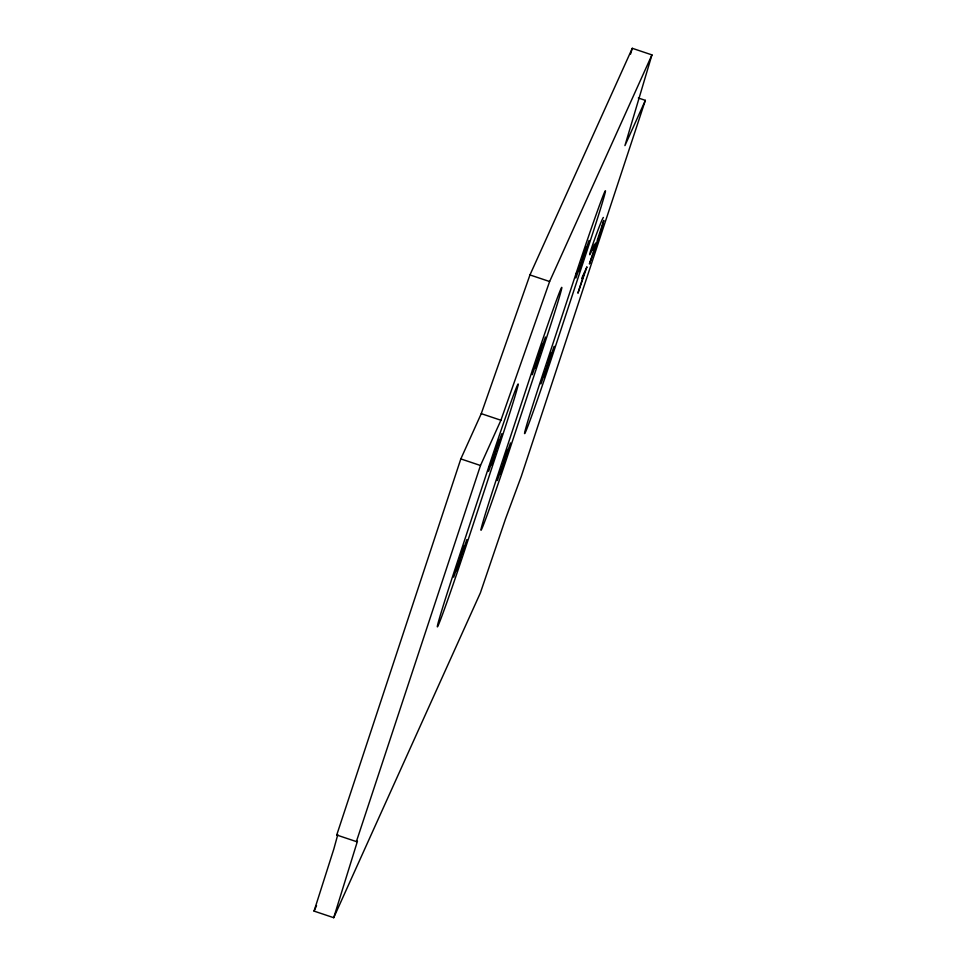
<?xml version="1.0" encoding="UTF-8"?>
<svg xmlns="http://www.w3.org/2000/svg" width="966" height="966" viewBox="0 0 966 966"><rect width="100%" height="100%" fill="white"/><g stroke="black" fill="none" stroke-linecap="round" stroke-linejoin="round"><path stroke-width="1.45" d="M456.616 570.677L463.946 546.08M491.549 464.815L498.879 440.218M500.255 474.028L507.585 449.444M535.188 368.167L542.518 343.582M630.569 54.06L632.283 48.3L651.941 54.893L624.93 145.612L645.36 100.355L638.333 98.001M543.894 377.392L551.212 352.807M578.827 271.531L586.145 246.946M645.36 100.355L521.254 476.455L505.52 518.875L480.404 592.822L333.717 917.7L314.059 911.107L333.85 848.957L337.786 834.624L336.723 835.01L460.83 458.91L481.261 413.653L529.96 274.936L632.283 48.3M333.717 917.7L357.444 841.217L356.382 841.591L336.723 835.01M356.382 841.591L480.488 465.503L500.919 420.246L549.618 281.529L651.941 54.893M584.237 273.221L577.922 293.193L586.954 266.833L581.725 278.353M597.121 240.655L603.81 220.381L600.188 234.291L589.417 263.996L596.614 242.188L592.907 250.399M488.615 471.311L501.813 433.722M453.682 577.173L466.88 539.583M532.254 374.675L545.452 337.074M497.321 480.537L510.519 442.935M575.893 278.027L589.091 240.437M540.96 383.9L554.146 346.299M603.388 217.447C601.371 218.835 580.312 278.317 594.609 244.072M314.059 911.107L316.534 905.625M529.96 274.936L549.618 281.529M481.261 413.653L500.919 420.246M460.83 458.91L480.488 465.503M488.856 466.614L453.923 572.476A72.583 1.594 -71.5 0 0 438.057 625.739A72.583 1.594 -71.5 0 0 466.65 544.281L501.583 438.419A72.583 1.594 -71.5 0 0 517.45 385.144A72.583 1.594 -71.5 0 0 488.856 466.614M532.483 369.966L497.55 475.827A72.583 1.594 -71.5 0 0 481.684 529.102A72.583 1.594 -71.5 0 0 510.277 447.644L545.21 341.783A72.583 1.594 -71.5 0 0 561.077 288.508A72.583 1.594 -71.5 0 0 532.483 369.966M576.122 273.33L541.189 379.191A72.583 1.594 -71.5 0 0 525.323 432.466A72.583 1.594 -71.5 0 0 553.916 351.008L588.849 245.147A72.583 1.594 -71.5 0 0 604.716 191.872A72.583 1.594 -71.5 0 0 576.122 273.33"/></g></svg>
